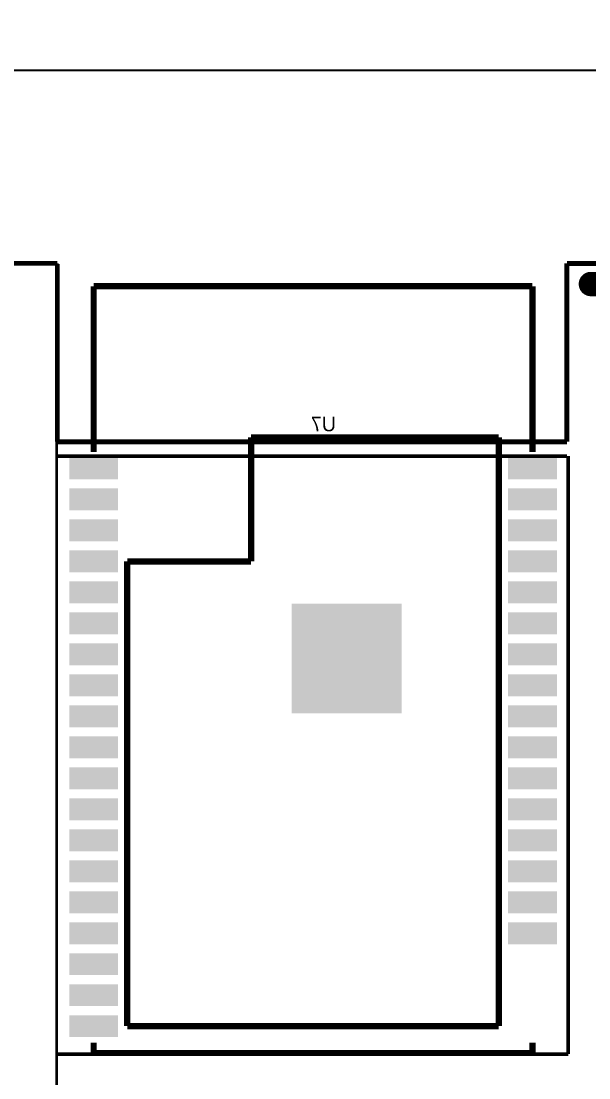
# Model space of a CAD drawing. Extents: x 882 to 2872, y 74 to 1007.
# Drawn here: x 1838.8 to 1908.6, y 838.4 to 968.4 of the extents above; entities that cross this region are included whole.
import ezdxf

# ---------------------------------------------------------------- set-up
doc = ezdxf.new("R2010")
doc.units = 0
doc.header["$MEASUREMENT"] = 0
doc.layers.get('DEFPOINTS').update_dxf_attribs({"linetype": 'CONTINUOUS'})
for name, color, linetype, lineweight in [('BOTTOMOVERLAY', 54, 'CONTINUOUS', 40), ('KeepOutLayer', 6, 'CONTINUOUS', 158), ('тонкая', 7, 'CONTINUOUS', 20)]:
    doc.layers.add(name, color=color, linetype=linetype, lineweight=lineweight)
doc.layers.add('BOTTOMPASTE', color=16, linetype='CONTINUOUS')
doc.styles.add('ЕСКД', font='eskd15.shx', dxfattribs={"width": 0.8})
doc.dimstyles.new('ЕСКД', dxfattribs={"dimtxt": 3.5, "dimasz": 3, "dimexe": 2, "dimexo": 0, "dimgap": 1, "dimtad": 1, "dimtoh": 1, "dimtxsty": 'ЕСКД', "dimcen": 0, "dimazin": 2, "dimtfac": 1, "dimtmove": 0, "dimatfit": 3, "dimfxl": 1, "dimarcsym": 0})

# ---------------------------------------------------------------- blocks, each defined once
blk = doc.blocks.new('*D145')
at = {"layer": 'DEFPOINTS', "color": 0, "transparency": 16777216}
for p in [(2172.7, 962.34), (1830.56, 934.61), (2172.7, 934.97)]:
    blk.add_point(p, dxfattribs=at)
at = {"layer": 'тонкая', "color": 0, "lineweight": -2, "transparency": 16777216}
for p, q in [((1830.56, 934.61), (1830.56, 964.34)), ((2172.7, 934.97), (2172.7, 964.34)), ((1833.56, 962.34), (2169.7, 962.34))]:
    blk.add_line(p, q, dxfattribs=at)
at = {"layer": 'тонкая', "color": 0, "transparency": 16777216}
for points in [[(1833.56, 962.84), (1833.56, 961.84), (1830.56, 962.34)], [(2169.7, 962.84), (2169.7, 961.84), (2172.7, 962.34)]]:
    blk.add_solid(points, dxfattribs=at)
at = {"layer": 'тонкая', "color": 0, "lineweight": 9, "transparency": 16777216, "insert": (1995.9, 965.84), "char_height": 3.5, "width": 6.1333, "attachment_point": 5, "style": 'ЕСКД'}
blk.add_mtext('{\\H1.42857x;114*}', dxfattribs=at)

msp = doc.modelspace()

# ---------------------------------------------------------------- linework, layer by layer
at = {"layer": 'BOTTOMOVERLAY'}
for points, const_width in [([(1843.13048, 749.28829), (1843.13048, 938.56909)], 0.3), ([(1901.67731, 935.75686), (1847.67726, 935.75686)], 0.762), ([(1847.67726, 915.39035), (1847.67726, 935.75686)], 0.762), ([(1901.67731, 915.39035), (1901.67731, 935.75686)], 0.762), ([(1897.53728, 917.15689), (1867.05728, 917.15689)], 0.762), ([(1867.05728, 901.91689), (1867.05728, 917.15689)], 0.762), ([(1897.53728, 844.76689), (1897.53728, 917.15689)], 0.762), ([(1905.91928, 914.87089), (1843.28288, 914.87089)], 0.45), ([(1906.07168, 861.14989), (1906.07168, 914.87089)], 0.45), ([(1867.05728, 901.91689), (1851.81728, 901.91689)], 0.762), ([(1851.81728, 844.76689), (1851.81728, 901.91689)], 0.762), ([(1906.07168, 841.33789), (1906.07168, 861.14989)], 0.45), ([(1897.53728, 844.76689), (1851.81728, 844.76689)], 0.762), ([(1847.67726, 841.4669), (1847.67726, 842.72344)], 0.762), ([(1901.67731, 841.46682), (1901.67731, 842.72344)], 0.762), ([(1906.07168, 841.33789), (1843.13048, 841.33789)], 0.45), ([(1901.67731, 841.46682), (1847.67726, 841.4669)], 0.762)]:
    msp.add_lwpolyline(points, dxfattribs=dict(at, const_width=const_width))
at = {"layer": 'BOTTOMPASTE', "const_width": 3}
msp.add_lwpolyline([(1911.26586, 936.02567), (1908.86586, 936.02567)], dxfattribs=at)
at = {"layer": 'BOTTOMPASTE', "const_width": 1.5}
msp.add_lwpolyline([(1908.86586, 935.27567, 1), (1908.86586, 936.77567, 1)], format="xyb", close=True, dxfattribs=at)
at = {"layer": 'BOTTOMPASTE'}
for points in [[(1844.67734, 911.99686), (1850.67733, 911.99686), (1844.67734, 914.69693), (1850.67733, 914.69693)], [(1898.67724, 911.99686), (1904.67722, 911.99686), (1898.67724, 914.69693), (1904.67722, 914.69693)], [(1844.67734, 908.18686), (1850.67733, 908.18686), (1844.67734, 910.88693), (1850.67733, 910.88693)], [(1898.67724, 908.18686), (1904.67722, 908.18686), (1898.67724, 910.88693), (1904.67722, 910.88693)], [(1844.67734, 904.37686), (1850.67733, 904.37686), (1844.67734, 907.07693), (1850.67733, 907.07693)], [(1898.67724, 904.37686), (1904.67722, 904.37686), (1898.67724, 907.07693), (1904.67722, 907.07693)], [(1844.67734, 900.56686), (1850.67733, 900.56686), (1844.67734, 903.26693), (1850.67733, 903.26693)], [(1898.67724, 900.56686), (1904.67722, 900.56686), (1898.67724, 903.26693), (1904.67722, 903.26693)], [(1844.67734, 896.75686), (1850.67733, 896.75686), (1844.67734, 899.45693), (1850.67733, 899.45693)], [(1898.67724, 896.75686), (1904.67722, 896.75686), (1898.67724, 899.45693), (1904.67722, 899.45693)], [(1872.06723, 883.22711), (1885.56723, 883.22711), (1872.06723, 896.72712), (1885.56723, 896.72712)], [(1844.67734, 892.94686), (1850.67733, 892.94686), (1844.67734, 895.64693), (1850.67733, 895.64693)], [(1898.67724, 892.94686), (1904.67722, 892.94686), (1898.67724, 895.64693), (1904.67722, 895.64693)], [(1844.67734, 889.13686), (1850.67733, 889.13686), (1844.67734, 891.83693), (1850.67733, 891.83693)], [(1898.67724, 889.13686), (1904.67722, 889.13686), (1898.67724, 891.83693), (1904.67722, 891.83693)], [(1844.67734, 885.32686), (1850.67733, 885.32686), (1844.67734, 888.02693), (1850.67733, 888.02693)], [(1898.67724, 885.32686), (1904.67722, 885.32686), (1898.67724, 888.02693), (1904.67722, 888.02693)], [(1844.67734, 881.51686), (1850.67733, 881.51686), (1844.67734, 884.21693), (1850.67733, 884.21693)], [(1898.67724, 881.51686), (1904.67722, 881.51686), (1898.67724, 884.21693), (1904.67722, 884.21693)], [(1844.67734, 877.70686), (1850.67733, 877.70686), (1844.67734, 880.40693), (1850.67733, 880.40693)], [(1898.67724, 877.70686), (1904.67722, 877.70686), (1898.67724, 880.40693), (1904.67722, 880.40693)], [(1844.67734, 873.89686), (1850.67733, 873.89686), (1844.67734, 876.59693), (1850.67733, 876.59693)], [(1898.67724, 873.89686), (1904.67722, 873.89686), (1898.67724, 876.59693), (1904.67722, 876.59693)], [(1844.67734, 870.08686), (1850.67733, 870.08686), (1844.67734, 872.78693), (1850.67733, 872.78693)], [(1898.67724, 870.08686), (1904.67722, 870.08686), (1898.67724, 872.78693), (1904.67722, 872.78693)], [(1844.67734, 866.27686), (1850.67733, 866.27686), (1844.67734, 868.97693), (1850.67733, 868.97693)], [(1898.67724, 866.27686), (1904.67722, 866.27686), (1898.67724, 868.97693), (1904.67722, 868.97693)], [(1844.67734, 862.46686), (1850.67733, 862.46686), (1844.67734, 865.16693), (1850.67733, 865.16693)], [(1898.67724, 862.46686), (1904.67722, 862.46686), (1898.67724, 865.16693), (1904.67722, 865.16693)], [(1844.67734, 858.65686), (1850.67733, 858.65686), (1844.67734, 861.35693), (1850.67733, 861.35693)], [(1898.67724, 858.65686), (1904.67722, 858.65686), (1898.67724, 861.35693), (1904.67722, 861.35693)], [(1844.67734, 854.84686), (1850.67733, 854.84686), (1844.67734, 857.54693), (1850.67733, 857.54693)], [(1898.67724, 854.84686), (1904.67722, 854.84686), (1898.67724, 857.54693), (1904.67722, 857.54693)], [(1844.67734, 851.03686), (1850.67733, 851.03686), (1844.67734, 853.73693), (1850.67733, 853.73693)], [(1844.67734, 847.22686), (1850.67733, 847.22686), (1844.67734, 849.92693), (1850.67733, 849.92693)], [(1844.67734, 843.41686), (1850.67733, 843.41686), (1844.67734, 846.11693), (1850.67733, 846.11693)]]:
    msp.add_solid(points, dxfattribs=at)
at = {"layer": 'KeepOutLayer'}
for points, const_width in [([(1843.20668, 938.56909), (1832.99588, 938.56909)], 0.6), ([(1843.20668, 916.62349), (1843.20668, 938.49289)], 0.6), ([(1843.20668, 938.49289), (1843.20668, 938.56909)], 0.3), ([(2020.36944, 938.56281), (1905.91928, 938.56281)], 0.6), ([(1905.91928, 916.62349), (1905.91928, 938.56281)], 0.6), ([(1905.91928, 916.62349), (1843.20668, 916.62349)], 0.6)]:
    msp.add_lwpolyline(points, dxfattribs=dict(at, const_width=const_width))

# ---------------------------------------------------------------- texts
at = {"layer": 'BOTTOMOVERLAY', "text_generation_flag": 2}
msp.add_text('U7', height=1.799997, dxfattribs=at).set_placement((1877.49668, 917.91889))

# ---------------------------------------------------------------- dimensions: what is measured, and where the dimension line sits
at = {"layer": 'тонкая', "lineweight": 9}
dim = msp.add_linear_dim(base=(2172.69548, 962.33857), p1=(1830.55748, 934.60669), p2=(2172.69548, 934.97145), text='{\\H1.42857x;114*}', dimstyle='ЕСКД', dxfattribs=at)
dim.commit()
dim.dimension.update_dxf_attribs({"geometry": '*D145', "text_midpoint": (1995.90484, 962.33857), "dimtype": 160})

doc.saveas('drawing.dxf')
